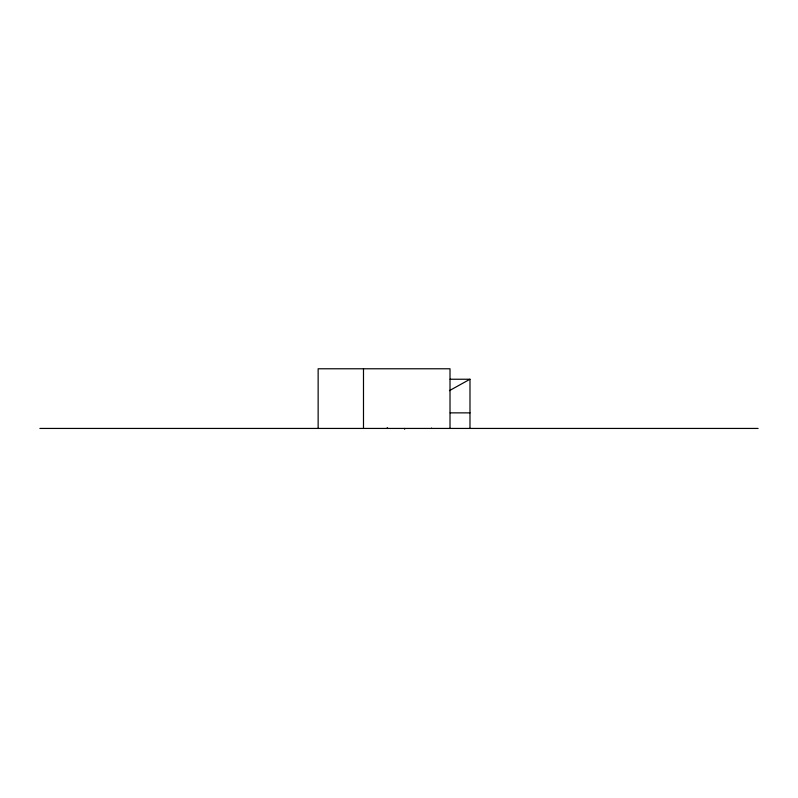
<?xml version="1.0" encoding="UTF-8"?>
<svg xmlns="http://www.w3.org/2000/svg" width="798" height="798" viewBox="0 0 798 798"><rect width="100%" height="100%" fill="white"/><g stroke="black" fill="none" stroke-linecap="round" stroke-linejoin="round"><path stroke-width="1.2" d="M386.92 428.227L387.848 428.287L387.249 428.107M431.449 428.307L431.568 428.107M449.434 390.651L469.982 379.24L469.982 428.436M450.162 379.24L469.982 379.24M450.202 412.865L469.982 412.865M39.9 428.436L758.1 428.436M450.012 428.436L450.012 368.776L318.143 368.776L318.143 428.436M404.656 428.436L404.656 429.224M363.489 368.776L363.489 428.436"/></g></svg>
